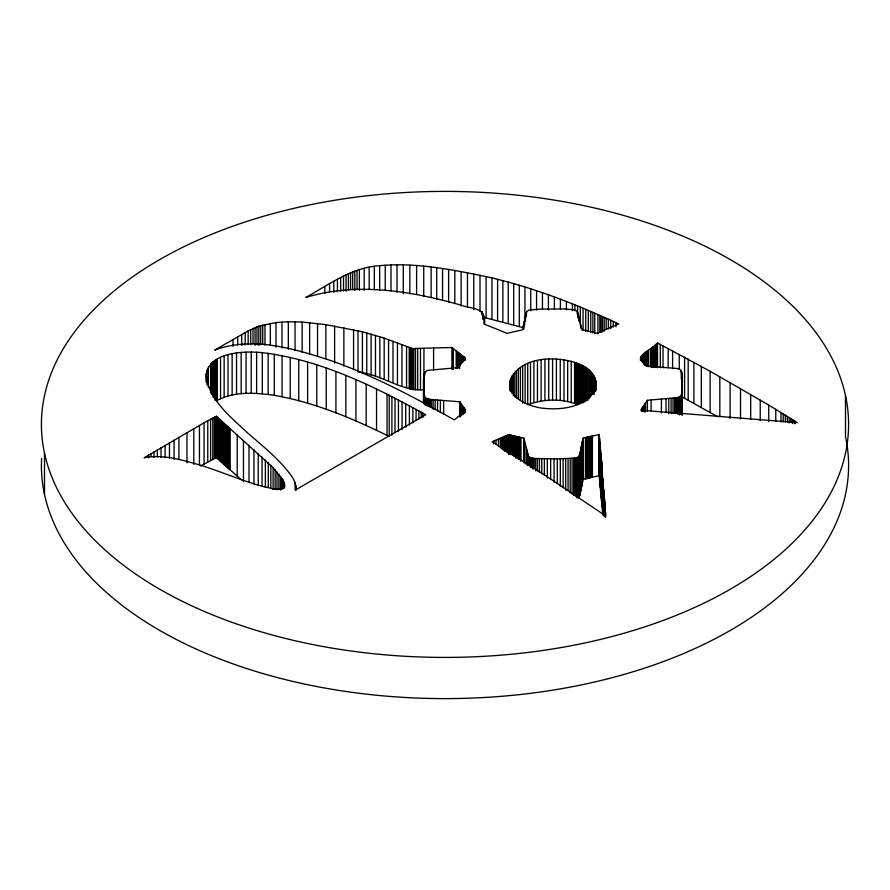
<?xml version="1.0" encoding="UTF-8"?>
<svg xmlns="http://www.w3.org/2000/svg" width="890" height="890" viewBox="0 0 890 890"><rect width="100%" height="100%" fill="white"/><g stroke="black" fill="none" stroke-linecap="round" stroke-linejoin="round"><path stroke-width="1.33" d="M284.678 484.761C282.809 493.683 269.069 487.086 263.229 486.574C241.691 480.745 221.232 471.611 199.927 465.036C181.994 460.063 162.903 454.011 144.158 457.805L204.077 422.783L216.481 416.331L273.108 467.639L283.031 480.2L284.411 483.415L284.678 487.509M464.791 357.936L458.628 367.57L427.445 370.374L424.786 372.398L423.796 375.702L423.74 392.434L425.164 397.863L430.081 399.421L459.663 401.779L465.437 409.923L465.014 411.147L454.334 419.902C414.161 397.229 373.222 375.358 329.545 360.127C293.177 348.446 252.248 336.12 214.724 350.093L248.154 330.913L258.823 326.129L275.989 322.547L288.338 321.746L302.144 322.047L325.862 324.627L362.408 331.792L384.18 338.111L412.459 348.546L451.909 347.489L464.502 357.391L464.791 360.684M206.157 373.956C207.971 399.31 230.198 416.464 247.509 432.863C259.658 443.365 272.151 453.533 282.976 465.437C288.56 472.434 296.926 479.999 295.714 489.823L425.72 414.751C374.646 386.538 320.834 359.738 262.272 352.651C241.746 350.638 202.464 352.307 206.157 382.188M509.692 383.112C517.29 355.232 558.675 354.999 580.458 364.689C590.738 368.327 600.005 380.197 594.431 391.033C583.306 408.276 559.743 410.357 541.076 408.021C528.026 405.751 510.014 398.842 509.692 383.112L509.692 389.976M682.052 392.679L681.996 374.445L680.505 369.817L677.079 368.46L646.351 366.113C632.49 353.964 649.722 352.195 657.51 342.984L710.109 371.264L768.715 405.061L797.206 422.639L640.722 410.157L647.375 400.278L677.757 397.619L680.85 395.928L682.052 392.679L682.052 414.651M580.425 451.364L583.228 438.036L599.248 434.509L605.69 515.9L546.371 476.128L492.081 441.841L508.668 434.787L523.899 438.169L528.538 456.281L530.295 457.616L534.222 458.439L557.296 458.906L576.097 457.983L578.956 456.526L580.425 451.364L580.425 492.548L578.656 498.1L578.656 456.904M580.425 492.548L583.228 479.232L583.228 438.036M524.577 320.623L526.713 311.589L528.938 310.043L541.665 309.041L564.271 308.964L573.249 309.72L577.287 311.355L582.027 329.756L597.39 333.249L618.761 323.938C576.086 304.258 532.087 286.803 486.085 276.601C451.174 269.459 415.463 262.294 379.674 265.709C351.939 267.3 329.133 284.488 305.804 297.471C356.334 282.03 409.956 290.83 459.741 304.792C473.436 309.82 486.04 306.46 484.594 324.283L507.167 333.338L522.385 329.856L524.577 320.623L524.577 324.75M389.208 395.238L389.208 436.423C352.674 418.467 314.604 402.325 274.287 395.338C255.13 392.612 233.97 391.033 216.448 400.823L216.448 359.638M200.617 465.971L216.481 457.516L241.379 479.832M528.649 404.427C544.346 398.709 562.391 398.486 577.966 404.728L577.966 363.543M583.228 479.232L599.248 475.705L602.819 515.021M359.104 372.198C381.699 374.445 401.067 391.511 423.963 389.72M482.436 317.007L523.821 327.832M682.452 397.107L717.674 416.765M845.5 395.627L845.5 436.812A403.593 233.013 0 0 1 463.723 698.361A403.593 233.013 0 0 1 41.608 458.372M795.037 421.07L795.037 423.818M793.869 420.325L793.869 423.073M792.489 419.457L792.489 423.573M790.921 418.478L790.921 422.594M789.196 417.399L789.196 422.895M787.316 416.242L787.316 421.738M785.314 415.007L785.314 421.871M783.2 413.716L783.2 421.949M781.008 412.37L781.008 421.982M775.78 409.233L775.78 421.582M768.715 405.061L768.715 421.537M760.227 400.099L760.227 420.692M750.693 394.559L750.693 419.279M740.524 388.685L740.524 418.89M730.1 382.689L730.1 418.389M719.832 376.804L719.832 416.62M710.109 371.264L710.109 412.448M701.331 366.28L701.331 407.475M693.889 362.097L693.889 403.292M688.181 358.926L688.181 400.122M684.599 357.012L684.599 398.208M682.274 380.141L682.341 414.84M682.096 375.992L682.185 414.951M681.996 374.445L681.996 378.561M681.74 372.209L681.74 379.073M681.829 393.714L681.829 414.306M681.573 371.453L681.573 378.317M681.562 394.593L681.562 413.817M681.373 370.863L681.373 379.107M681.228 395.327L681.228 414.551M680.85 395.928L680.85 413.783M680.416 396.406L680.416 414.262M679.927 396.773L679.927 414.618M679.471 397.018L679.471 414.874M679.248 354.276L679.248 369.383M678.981 397.24L678.981 413.728M678.425 397.441L678.425 413.917M677.757 397.619L677.757 414.095M676.923 397.786L676.923 412.893M675.888 397.941L675.888 413.049M674.609 398.097L674.609 413.205M673.029 398.264L673.029 413.361M672.606 350.816L672.606 368.66M671.105 398.431L671.105 413.539M668.79 398.631L668.79 413.728M668.168 348.502L668.168 367.726M666.043 398.842L666.043 412.571M663.039 345.843L663.039 367.815M661.437 399.187L661.437 412.927M660.313 344.43L660.313 367.77M657.51 342.984L657.51 367.704M657.065 343.373L657.065 366.713M656.564 343.785L656.564 367.136M656.03 344.241L656.03 367.581M655.441 344.73L655.441 366.691M654.829 345.242L654.829 367.203M653.482 346.344L653.482 366.936M652.77 346.922L652.77 367.514M652.025 347.523L652.025 366.747M651.258 348.135L651.258 367.359M651.135 399.977L651.135 410.969M650.468 348.769L650.468 366.613M648.487 350.337L648.487 366.814M647.341 351.239L647.341 366.346M647.375 400.278L647.375 411.258M646.262 352.117L646.262 365.846M645.539 403.27L645.539 411.514M645.228 352.941L645.228 365.301M645.283 403.693L645.283 411.925M645.005 404.127L645.005 410.991M644.705 404.572L644.705 411.436M644.271 353.719L644.271 364.7M644.404 405.028L644.404 411.892M644.093 405.473L644.093 410.969M643.781 405.918L643.781 411.403M643.403 354.443L643.403 362.675M643.47 406.341L643.47 410.457M643.17 406.752L643.17 410.868M642.869 407.13L642.869 411.247M642.613 355.088L642.613 361.952M642.591 407.486L642.591 410.234M642.335 407.798L642.335 410.546M641.946 355.655L641.946 361.14M641.879 408.321L641.879 411.058M641.679 408.566L641.679 411.302M641.379 356.134L641.379 360.25M640.945 356.512L640.945 360.628M640.655 356.79L640.655 359.538M640.5 356.946L640.489 360.528M615.969 322.658L615.969 326.786M613.288 321.446L613.288 326.942M610.751 320.3L610.751 328.543M608.382 319.243L608.382 328.855M606.19 318.275L606.19 329.255M605.567 512.162L605.612 517.224M605.345 508.624L605.345 516.856M605.178 506.021L605.178 517.001M604.955 502.872L604.955 516.601M604.699 499.19L604.699 515.666M604.221 317.396L604.221 331.125M604.388 494.962L604.388 515.555M604.043 490.201L604.043 516.289M603.22 479.109L603.22 514.809M602.486 316.64L602.486 331.736M602.23 465.926L602.23 507.122M601.94 463.301L601.94 504.485M601.74 461.387L601.74 502.583M601.495 459.04L601.495 500.224M601.217 456.303L601.217 497.499M601.017 315.995L601.017 332.471M600.917 453.233L600.917 494.417M600.594 449.873L600.594 491.058M600.26 446.268L600.26 487.453M599.827 315.472L599.827 331.948M599.916 442.475L599.916 483.659M599.582 438.536L599.582 479.732M599.248 434.509L599.248 475.705M598.948 434.387L598.948 475.583M597.924 314.57L597.924 333.795M595.911 382.411L595.977 388.018M595.755 380.987L595.755 390.599M595.655 388.118L595.655 390.866M595.477 379.63L595.477 390.61M595.11 378.317L595.11 390.677M594.765 313.147L594.765 333.739M594.62 377.049L594.62 392.156M594.008 375.825L594.042 394.459M593.285 374.634L593.285 393.858M592.896 312.334L592.896 332.938M592.44 373.477L592.44 394.07M592.406 436.011L592.406 477.207M591.627 436.211L591.627 477.396M591.472 372.32L591.472 395.672M590.738 311.422L590.738 332.014M590.849 436.4L590.849 477.596M590.359 371.186L590.359 397.274M590.081 436.589L590.081 477.774M589.336 436.768L589.336 477.963M589.124 370.062L589.124 398.887M588.624 436.934L588.624 478.13M588.323 310.399L588.323 331.002M587.934 437.101L587.934 478.286M587.745 368.927L587.745 400.5M587.3 437.246L587.3 478.431M587.022 368.393L587.022 399.977M586.732 437.368L586.732 478.564M586.165 367.826L586.165 400.778M586.221 437.48L586.221 478.675M585.742 309.331L585.742 331.291M585.787 437.569L585.787 478.764M585.431 437.635L585.431 478.831M585.175 367.214L585.175 401.546M584.085 366.591L584.085 402.291M583.05 308.207L583.05 330.179M582.917 365.957L582.917 403.025M582.427 441.206L582.427 482.391M582.316 441.685L582.182 483.426M582.049 442.864L582.049 484.06M581.904 443.543L581.904 484.739M581.704 365.312L581.704 402.391M581.748 444.277L581.593 486.24M581.437 445.834L581.437 487.03M581.281 446.647L581.281 487.842M581.037 325.796L581.037 328.543M580.97 448.271L580.97 489.467M580.825 449.061L580.825 490.257M580.302 307.083L580.291 325.251M580.458 364.689L580.458 403.137M580.18 452.665L580.18 493.861M579.946 453.767L579.946 494.962M579.713 454.69L579.713 495.875M579.435 318.709L579.435 321.457M579.479 455.435L579.479 496.631M579.223 317.786L579.223 320.534M579.201 364.099L579.201 403.915M579.234 456.047L579.234 497.232M579.023 316.896L579.023 321.012M578.956 456.526L578.956 497.721M578.444 314.504L578.444 317.252M578.277 313.847L578.277 317.964M578.3 457.204L578.3 498.4M578.122 313.258L578.122 317.385M577.899 457.438L577.899 497.254M577.577 305.971L577.577 314.203M577.432 457.627L577.432 497.454M577.287 311.355L577.287 314.103M576.776 363.031L576.776 404.216M576.898 457.805L576.898 497.621M576.097 457.983L576.097 496.431M575.641 362.575L575.641 403.771M574.94 304.892L574.94 310.387M575.018 458.15L575.018 495.218M574.595 362.208L574.595 403.393M573.672 458.294L573.672 495.363M572.437 303.891L572.437 310.755M572.059 458.428L572.059 494.128M571.213 361.184L571.213 402.38M570.19 458.55L570.19 492.871M568.076 458.65L568.076 490.234M567.675 360.361L567.675 401.546M566.418 301.532L566.418 309.764M565.717 458.739L565.717 490.323M564.004 359.727L564.004 400.912M563.125 458.817L563.125 487.642M560.4 299.229L560.4 308.841M560.322 458.862L560.322 486.329M560.244 359.271L560.244 400.467M557.296 458.906L557.296 483.615M556.428 359.015L556.428 400.211M554.392 296.993L554.392 309.353M554.07 458.928L554.07 482.269M552.579 358.948L552.579 400.144M550.654 458.928L550.654 479.521M548.718 359.082L548.718 400.266M548.407 294.835L548.407 309.931M547.328 458.917L547.328 478.141M544.903 359.393L544.903 400.578M544.369 458.884L544.369 475.36M542.455 292.743L542.455 309.219M541.754 458.84L541.754 473.947M541.131 359.894L541.131 401.079M539.451 458.773L539.451 472.501M537.46 360.584L537.46 401.779M537.449 458.684L537.449 471.044M536.559 290.741L536.559 309.965M535.713 458.572L535.713 470.932M534.222 458.439L534.222 468.051M533.9 361.462L533.9 402.658M532.954 458.283L532.954 469.264M531.897 458.094L531.897 467.706M531.019 457.872L531.019 467.484M530.718 288.816L530.718 310.788M530.496 362.53L530.496 403.726M530.295 457.616L530.295 467.228M529.706 457.338L529.706 465.57M529.361 457.137L529.361 465.37M529.061 456.915L529.061 465.159M528.793 456.648L528.793 464.892M528.538 456.281L528.538 464.524M528.293 455.78L528.293 465.392M528.037 455.09L528.037 464.702M527.726 363.598L527.726 404.783M527.748 454.178L527.748 465.159M527.425 452.988L527.425 463.968M527.047 451.486L527.047 463.846M526.591 449.628L526.591 464.736M526.413 312.446L526.413 316.573M526.235 313.024L526.235 315.761M526.057 313.669L526.057 316.417M526.057 447.381L526.057 463.857M525.489 316.006L525.489 321.501M525.3 316.885L525.3 321.001M525.111 317.797L525.111 320.545M525.1 364.778L525.1 403.226M524.955 286.981L524.933 321.479M524.388 321.568L524.388 325.684M524.21 322.48L524.21 325.228M524.188 439.404L524.188 462.744M524.032 438.748L524.032 462.099M523.899 438.169L523.899 462.889M523.687 324.983L523.687 329.111M523.52 325.707L523.376 329.1M522.653 366.068L522.653 403.148M520.884 437.602L520.884 460.942M520.428 437.513L520.428 460.853M520.383 367.47L520.383 400.422M519.927 437.413L519.927 459.374M519.36 437.29L519.36 459.262M519.282 285.245L519.282 326.441M518.759 437.157L518.759 459.129M518.303 368.95L518.303 399.165M518.125 437.023L518.125 458.984M517.468 436.868L517.468 457.46M516.801 436.712L516.801 457.304M516.423 370.518L516.423 397.986M516.111 436.556L516.111 458.517M515.443 436.389L515.443 456.982M514.743 372.165L514.743 396.884M514.776 436.234L514.776 455.446M514.131 436.067L514.131 456.659M513.697 283.599L513.697 324.794M513.296 373.878L513.296 395.85M512.929 435.755L512.929 454.979M512.084 375.636L512.084 393.491M511.806 435.477L511.806 454.701M511.272 435.344L511.272 454.568M511.105 377.449L511.105 391.177M510.771 435.221L510.771 454.445M510.437 388.741L510.437 391.478M510.37 379.296L510.37 388.908M510.315 435.121L510.315 452.966M509.914 381.176L509.959 389.642M509.903 435.021L509.903 452.877M509.536 434.943L509.536 452.788M509.225 434.876L509.225 454.1M508.969 434.821L508.969 454.045M508.668 434.787L508.668 454M508.234 282.063L508.234 323.248M508.212 434.921L508.212 452.776M507.756 435.088L507.756 452.943M507.167 435.321L507.167 451.797M506.466 435.611L506.466 452.087M505.654 435.944L505.654 451.052M504.741 436.334L504.741 451.43M503.74 436.756L503.74 450.485M502.883 280.628L502.883 321.813M502.672 437.213L502.672 449.572M501.537 437.702L501.537 448.694M500.358 438.225L500.358 447.837M498.467 439.059L498.467 445.923M497.588 279.282L497.588 320.467M495.964 440.161L495.964 444.277M493.672 441.151L493.672 443.899M491.97 277.936L491.97 319.132M486.085 276.601L486.085 317.797M483.904 319.655L483.904 323.771M483.303 316.239L483.303 318.987M483.103 315.249L483.103 319.365M482.914 314.348L482.914 318.464M482.213 311.889L482.369 315.06M482.08 311.622L482.08 314.37M480.01 275.299L480.01 310.988M473.78 274.02L473.78 309.72M467.461 272.785L467.461 307.117M465.114 409.467L465.114 412.204M464.914 409.2L464.914 411.936M464.725 357.669L464.725 360.406M464.691 408.911L464.691 413.027M464.502 357.391L464.502 360.139M464.458 408.599L464.458 412.726M464.18 357.113L464.18 359.86M464.213 408.288L464.213 412.404M463.946 407.954L463.946 413.45M463.723 356.723L463.723 360.839M463.401 407.264L463.401 412.76M463.123 356.234L463.123 361.729M463.111 406.897L463.111 413.761M462.822 406.519L462.822 414.762M462.411 355.655L462.411 361.151M462.522 406.14L462.522 414.373M462.244 405.751L462.244 413.995M461.966 405.373L461.966 413.605M461.699 404.995L461.699 414.607M461.576 354.988L461.576 363.231M461.443 404.639L461.443 415.63M461.131 271.617L461.131 305.938M461.209 404.305L461.209 415.285M460.998 403.993L460.998 414.974M460.82 403.704L460.82 414.684M460.653 354.253L460.653 363.865M460.664 403.459L460.664 415.808M460.386 402.992L460.386 416.72M460.175 402.647L460.286 416.553M459.963 402.269L459.963 416.008M459.852 402.091L459.852 415.83M459.629 353.452L459.629 368.56M459.663 401.779L459.663 416.876M458.539 352.607L458.539 367.704M457.382 351.706L457.382 368.182M456.181 350.771L456.181 368.627M454.823 270.504L454.823 303.457M453.299 348.557L453.299 369.161M453.055 348.379L453.055 368.972M451.909 347.489L451.909 369.461M448.616 269.481L448.616 302.433M443.62 400.567L443.62 414.295M442.553 268.546L442.553 300.13M440.361 400.322L440.361 412.671M437.546 400.099L437.546 411.08M436.712 267.712L436.712 299.285M435.154 399.899L435.154 409.511M433.597 348.168L433.597 370.129M433.13 399.732L433.13 409.344M431.461 399.566L431.461 407.809M431.127 266.989L431.127 297.193M430.081 399.421L430.081 407.653M428.969 399.276L428.969 406.14M428.079 399.132L428.079 405.996M427.389 398.987L427.389 405.851M426.833 398.831L426.833 405.695M426.399 398.664L426.399 405.529M426.032 398.475L426.032 405.339M425.565 398.186L425.565 405.05M425.164 397.863L425.164 404.728M424.786 372.398L424.786 375.146M424.819 397.485L424.819 402.981M424.541 397.029L424.541 403.893M424.308 396.451L424.308 403.315M424.052 374.378L424.107 403.96M423.963 348.535L423.84 403.359M423.729 266.155L423.729 296.37M423.629 377.293L423.629 403.381M423.518 379.173L423.473 403.348M422.895 413.116L422.895 417.243M421.204 412.17L421.204 417.666M420.469 348.657L420.469 389.842M418.89 410.902L418.89 419.146M417.699 348.724L417.699 389.92M416.62 265.52L416.62 294.356M416.075 409.378L416.075 420.358M415.519 348.735L415.519 389.92M413.817 348.68L413.817 389.865M412.871 407.653L412.871 422.761M412.459 348.546L412.459 389.731M411.325 348.324L411.325 389.52M410.29 348.023L410.29 389.208M409.823 265.075L409.823 293.911M409.389 405.796L409.389 425.02M409.233 347.612L409.233 388.808M406.552 346.477L406.552 387.673M405.74 403.86L405.74 427.2M403.292 264.82L403.292 293.655M401.969 344.63L401.969 385.815M402.058 401.913L402.058 429.38M398.442 400.022L398.442 431.606M397.452 342.861L397.452 384.057M397.018 264.753L397.018 292.209M395.015 398.231L395.015 432.562M392.991 341.193L392.991 382.377M391.9 396.617L391.9 435.065M391.01 264.875L391.01 290.963M388.574 339.613L388.574 380.798M387.039 394.148L387.039 435.344M385.225 265.198L385.225 289.906M384.18 338.111L384.18 379.307M379.674 265.709L379.674 290.418M379.819 336.698L379.819 377.894M376.559 389.052L376.559 430.248M375.469 335.363L375.469 376.548M374.323 266.41L374.323 289.751M371.13 334.106L371.13 375.291M369.172 267.312L369.172 289.283M366.769 332.916L366.769 374.1M366.179 384.257L366.179 425.442M364.199 268.402L364.199 290.374M362.408 331.792L362.408 372.988M359.393 269.692L359.393 290.285M358.003 330.746L358.003 371.931M357.035 270.404L357.035 289.628M355.922 379.741L355.922 420.937M354.832 271.116L354.832 290.34M353.575 329.756L353.575 369.572M352.707 271.873L352.707 289.717M350.593 272.696L350.593 289.172M348.402 273.642L348.402 290.118M346.077 274.732L346.077 291.208M345.832 375.536L345.832 416.731M343.863 327.765L343.863 366.202M343.529 276.011L343.529 291.119M340.67 277.513L340.67 291.241M337.455 279.271L337.455 291.631M335.919 371.653L335.919 412.838M334.629 326.051L334.629 363.12M333.783 281.329L333.783 292.32M329.589 283.721L329.589 291.964M326.23 368.082L326.23 409.278M325.862 324.627L325.862 358.948M324.794 286.491L324.794 293.355M317.53 323.482L317.53 356.434M316.784 364.856L316.784 406.051M309.631 322.625L309.631 354.209M307.617 361.985L307.617 403.17M302.144 322.047L302.144 352.262M298.751 359.46L298.751 400.656M295.914 487.664L295.914 490.401M295.791 485.417L295.791 489.533M295.046 321.757L295.046 350.593M295.091 482.847L295.091 489.723M290.229 357.302L290.229 398.498M288.338 321.746L288.338 349.203M284.411 483.415L284.411 487.531M283.854 481.891L283.854 488.755M283.031 480.2L283.031 488.443M281.985 322.013L281.985 348.101M282.063 355.533L282.063 396.718M281.93 478.364L281.93 489.344M280.561 476.361L280.561 490.09M278.915 474.203L278.915 489.311M276.99 471.9L276.99 489.756M275.989 322.547L275.989 347.267M275.144 469.82L275.144 489.033M274.287 354.142L274.287 395.338M273.108 467.639L273.108 489.6M270.838 465.303L270.838 488.655M270.326 323.37L270.326 345.342M268.279 462.778L268.279 487.498M268.157 353.274L268.157 394.47M265.365 460.008L265.365 487.464M264.975 324.472L264.975 345.064M262.739 325.017L262.739 344.241M262.272 352.651L262.272 393.836M262.049 456.915L262.049 485.751M260.726 325.551L260.726 344.775M258.823 326.129L258.823 345.353M258.245 453.477L258.245 485.05M256.965 326.775L256.965 344.619M256.62 352.251L256.62 393.447M255.052 327.531L255.052 345.387M253.928 449.617L253.928 483.938M253.005 328.454L253.005 343.551M251.225 352.084L251.225 393.28M250.724 329.567L250.724 344.664M249.011 445.289L249.011 482.358M248.154 330.913L248.154 344.641M246.074 352.162L246.074 393.358M245.173 332.537L245.173 344.897M243.46 440.439L243.46 481.635M241.713 334.484L241.713 345.476M241.168 352.462L241.168 393.658M237.686 336.787L237.686 345.031M237.196 435.021L237.196 476.217M236.529 353.007L236.529 394.203M233.013 339.502L233.013 346.366M232.134 353.775L232.134 394.971M230.176 428.969L230.176 470.165M229.186 428.112L229.186 469.308M228.196 427.245L228.196 468.429M228.007 354.787L228.007 395.972M227.195 426.355L227.195 467.55M226.216 425.476L226.216 466.672M225.259 424.619L225.259 465.804M224.336 423.774L224.336 464.969M224.147 356.022L224.147 397.218M223.468 422.973L223.468 464.168M222.656 422.216L222.656 463.412M221.933 421.526L221.933 462.711M221.276 420.892L221.276 462.088M220.731 420.347L220.731 461.532M220.542 357.491L220.542 398.687M220.297 419.891L220.297 461.076M219.919 419.479L219.919 460.675M219.53 419.09L219.53 460.275M219.163 418.701L219.163 459.885M218.795 418.322L218.795 459.518M218.439 417.977L218.439 459.162M218.106 417.644L218.106 458.84M217.794 417.343L217.794 458.539M217.516 417.076L217.516 458.272M217.26 416.843L217.26 458.039M217.205 359.193L217.205 400.389M217.038 416.654L217.038 457.838M216.86 416.509L216.86 457.694M216.481 416.331L216.481 457.516M216.081 416.375L216.081 457.571M215.714 360.072L215.714 399.888M215.402 416.62L215.402 457.805M215.035 360.495L215.035 400.311M214.379 360.906L214.379 397.975M214.345 417.11L214.345 458.294M213.767 361.318L213.767 397.018M213.2 361.707L213.2 397.407M212.788 417.911L212.788 459.095M212.666 362.108L212.666 395.06M212.176 362.486L212.176 394.059M211.72 362.853L211.72 394.437M211.308 363.22L211.308 393.425M210.93 363.576L210.93 392.401M210.607 363.91L210.607 392.746M210.641 419.079L210.641 460.275M208.36 366.947L208.36 387.539M207.77 420.692L207.77 461.877M206.881 370.296L206.992 384.925M204.077 422.783L204.077 463.979M199.46 425.442L199.46 465.259M193.797 428.702L193.797 464.402M186.978 432.64L186.978 462.845M178.912 437.313L178.912 459.284M174.073 440.116L174.073 459.34M169.467 442.797L169.467 457.905M165.106 445.334L165.106 457.694M161.046 447.715L161.046 457.327M157.319 449.906L157.319 456.77M153.97 451.875L153.97 457.371M151.022 453.622L151.022 456.37M148.53 455.113L148.53 457.849M44.5 453.188L44.5 494.373M197.057 608.259A403.593 233.013 0 0 0 844.755 456.448A403.593 233.013 0 0 0 293.188 208.505A403.593 233.013 0 0 0 197.057 608.259"/></g></svg>
